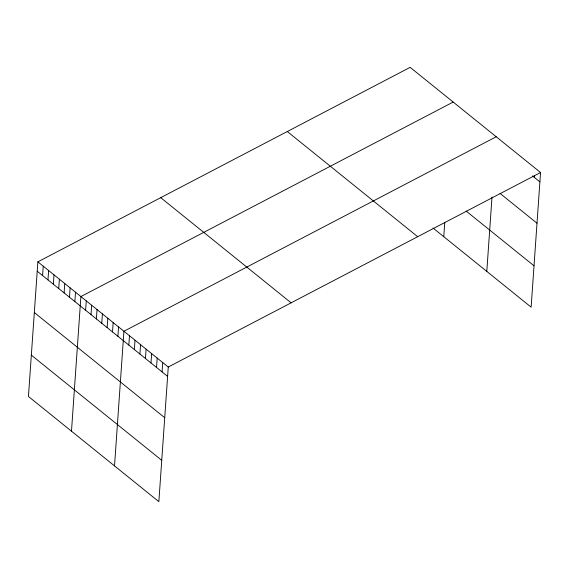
<?xml version="1.0" encoding="UTF-8"?>
<svg xmlns="http://www.w3.org/2000/svg" width="569" height="569" viewBox="0 0 569 569"><rect width="100%" height="100%" fill="white"/><g stroke="black" fill="none" stroke-linecap="round" stroke-linejoin="round"><path stroke-width="0.85" d="M37.867 261.847L28.45 396.486L158.858 501.652L168.268 367.019L37.867 261.847L410.142 67.348L540.55 172.514L531.133 307.153L433.009 228.013M42.59 275.552L43.244 266.185M47.967 279.884L48.621 270.524M53.351 284.223L54.005 274.863M58.728 288.561L59.382 279.201M64.105 292.9L64.759 283.54M69.482 297.238L70.136 287.878M74.866 301.577L75.521 292.217M71.481 431.188L80.898 296.556L453.18 102.057M85.62 310.254L86.275 300.894M91.004 314.593L91.659 305.233M96.381 318.932L97.036 309.572M101.759 323.27L102.413 313.91M107.143 327.609L107.797 318.242M112.52 331.947L113.174 322.58M117.897 336.286L118.551 326.919M114.518 465.897L123.928 331.258L496.211 136.759M128.822 345.091L129.476 335.731M134.362 349.558L135.017 340.198M139.903 354.032L140.557 344.672M145.444 358.498L146.098 349.138M150.984 362.972L151.646 353.605M156.532 367.439L157.186 358.079M162.073 371.906L162.727 362.545M443.763 236.69L444.766 222.344M486.801 271.392L492 197.023M534.355 177.407L534.469 175.707M168.268 367.019L540.55 172.514M532.506 175.921L539.896 181.881M500.059 193.424L537.008 223.219M466.153 211.078L534.028 265.808M287.295 131.531L417.696 236.704M160.714 197.663L291.122 302.829M37.213 271.214L167.613 376.379M34.318 312.552L164.726 417.717M31.338 355.141L161.745 460.314"/></g></svg>
